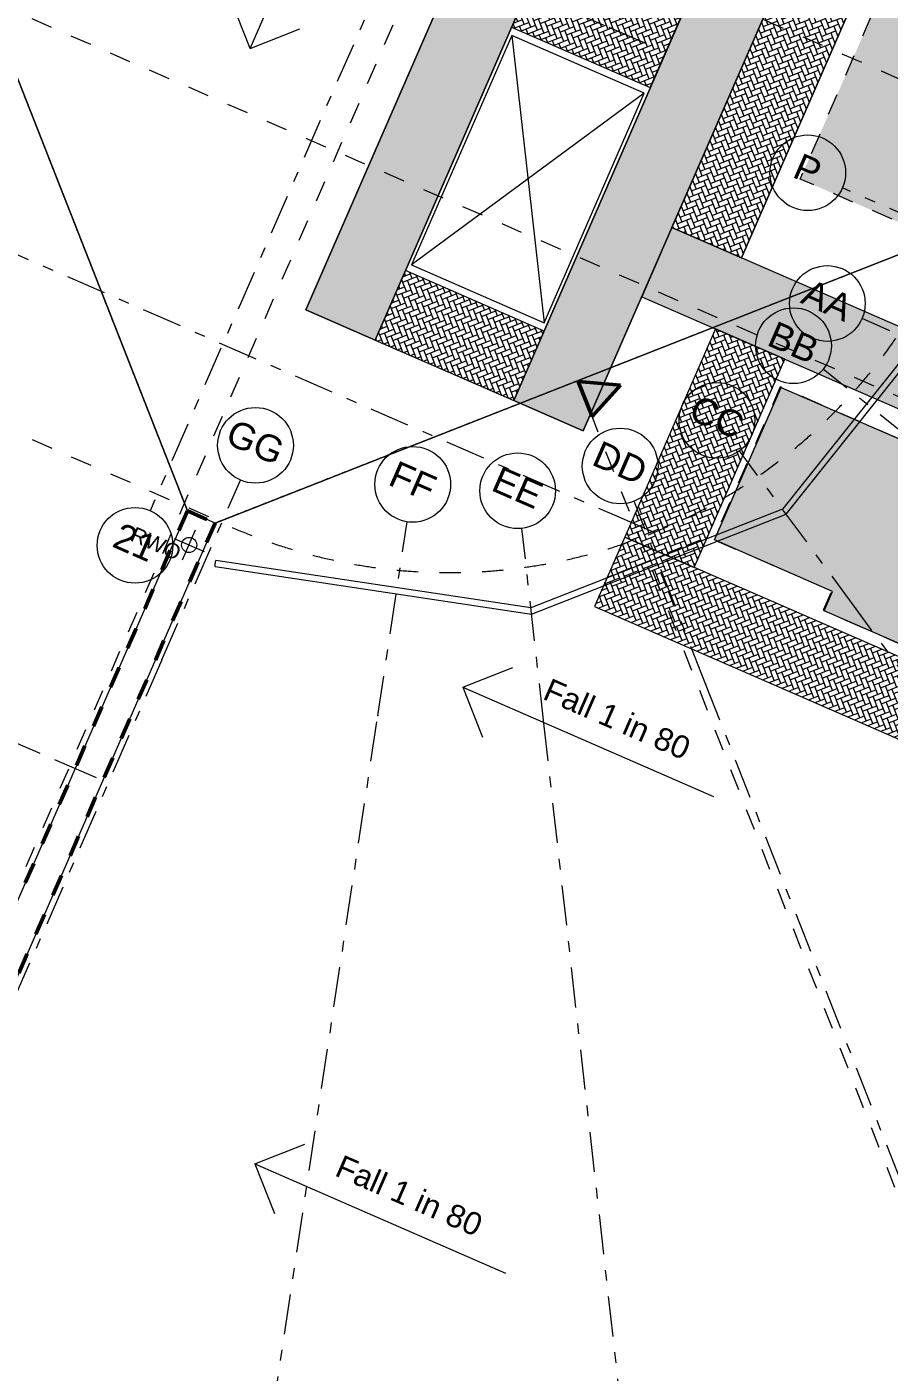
# Model space of a CAD drawing. Header units: millimetres. Extents: x -50172 to 162135, y -142603 to 4572.
# Drawn here: x -32362 to -20971, y -61521 to -43744 of the extents above; entities that cross this region are included whole.
import ezdxf
from ezdxf.enums import TextEntityAlignment as Align

# ---------------------------------------------------------------- set-up
doc = ezdxf.new("R2010")
doc.units = ezdxf.units.MM
doc.header["$MEASUREMENT"] = 0
for name, pattern in [('Dashed', [564.444447, 282.222223, -282.222223]), ('Dot & Dashed', [670.277762, 352.777767, -176.388884, 0, -141.111112]), ('Double Dashed', [1093.611073, 529.166651, -211.666656, 141.111112, -211.666656]), ('Hidden Line', [55, 45, -10])]:
    doc.linetypes.add(name, pattern=pattern)
for name, color, linetype in [('A-20-M_Floor_Slab', 7, 'Continuous'), ('A-20-M_Roof', 7, 'Continuous'), ('A-20-M_Roof_Accessory', 7, 'Continuous'), ('A-25-M_Curtain_Wall', 7, 'Continuous'), ('A-25-M_Wall_Ext', 7, 'Continuous'), ('A-25-M_Wall_Int', 7, 'Continuous'), ('A-95-MC_Marker_Section_P2.Marker', 7, 'Continuous'), ('New_A-15-MG_Structural_Grid_Phase_2', 7, 'Continuous'), ('New_A-20-M_Roof_Accessory', 7, 'Continuous'), ('New_A-95-P_Drawing', 7, 'Continuous')]:
    doc.layers.add(name, color=color, linetype=linetype)
for name, color, linetype, lineweight, true_color in [('A-20-M_Floor_Slab_Pen_No__107', 7, 'Continuous', 15, 0xa6a6a6), ('A-20-M_Roof_Accessory_Pen_No__81', 7, 'Continuous', 20, 0x6a6a6a), ('A-25-M_Curtain_Wall_Pen_No__69', 7, 'Continuous', 20, 0x606060), ('A-25-M_Wall_Ext_Pen_No__107', 7, 'Continuous', 15, 0xa6a6a6), ('A-95-MC_Marker_Section_P2.Marker_Pen_No__25', 7, 'Continuous', 50, 0x2a2a2a), ('New_A-15-MG_Structural_Grid_Phase_2_Pen_No__222', 7, 'Continuous', 13, 0x65af33), ('New_A-20-M_Roof_Accessory_Pen_No__61', 7, 'Continuous', 20, 0x6a6a6a), ('New_A-20-M_Roof_Accessory_Pen_No__81', 7, 'Continuous', 20, 0x6a6a6a), ('New_A-95-P_Drawing_Pen_No__82', 7, 'Continuous', 20, 0xaaaaaa)]:
    doc.layers.add(name, color=color, linetype=linetype, lineweight=lineweight, true_color=true_color)
for name, color, linetype, lineweight in [('A-20-M_Floor_Slab_Pen_No__195', 7, 'Continuous', 35), ('A-20-M_Floor_Slab_Pen_No__4', 7, 'Continuous', 20), ('A-20-M_Roof_Accessory_Pen_No__1', 7, 'Continuous', 13), ('A-20-M_Roof_Accessory_Pen_No__150', 7, 'Continuous', 0), ('A-20-M_Roof_Accessory_Pen_No__156', 5, 'Continuous', 50), ('A-20-M_Roof_Accessory_Pen_No__89', 8, 'Continuous', 20), ('A-20-M_Roof_Pen_No__93', 8, 'Continuous', 13), ('A-25-M_Curtain_Wall_Pen_No__90', 8, 'Continuous', 20), ('A-25-M_Wall_Ext_Pen_No__1', 7, 'Continuous', 13), ('A-25-M_Wall_Int_Pen_No__87', 8, 'Continuous', 20), ('A-95-MC_Marker_Section_P2.Marker_Pen_No__1', 7, 'Continuous', 13), ('New_A-20-M_Roof_Accessory_Pen_No__1', 7, 'Continuous', 13), ('New_A-20-M_Roof_Accessory_Pen_No__156', 5, 'Continuous', 50), ('New_A-95-P_Drawing_Pen_No__1', 7, 'Continuous', 13), ('New_A-95-P_Drawing_Pen_No__89', 8, 'Continuous', 20), ('New_A-95-P_Text_1_50_GA_Pen_No__1', 7, 'Continuous', 13)]:
    doc.layers.add(name, color=color, linetype=linetype, lineweight=lineweight)
doc.styles.add('GENERATED_STYLE_4', font='')
doc.styles.get('GENERATED_STYLE_4').set_extended_font_data('Swis721 BT')
pattern_1 = [(60, (0, 0), (-43.30127, 25), []), (120, (0, 0), (43.30127, 25), [])]

# ---------------------------------------------------------------- blocks, each defined once
blk = doc.blocks.new('Slab_8_1', base_point=(-27279, -46890))
at = {"layer": 'A-20-M_Roof_Accessory_Pen_No__89', "linetype": 'Continuous', "flags": 128}
blk.add_lwpolyline([(-27279, -46890), (-25530, -47653), (-24208, -44620), (-25957, -43858)], close=True, dxfattribs=at)
blk = doc.blocks.new('Wall_204_1', base_point=(-38295, -69817))
at = {"layer": 'A-25-M_Wall_Ext_Pen_No__107', "linetype": 'Continuous', "lineweight": 0, "true_color": 0x535353}
for points in [[(-38161, -69524, 0.417286), (-921, -54883), (-923, -54882, -0.417285), (-38160, -69522)], [(-38224, -69662, 0.417299), (-781, -54943), (-783, -54942, -0.417299), (-38223, -69660)]]:
    blk.add_hatch(color=251, dxfattribs=at).paths.add_polyline_path(points)
at = {"layer": 'A-25-M_Wall_Ext_Pen_No__107', "linetype": 'Continuous'}
h = blk.add_hatch(dxfattribs=at)
h.set_pattern_fill('Plaster_0001', color=256, style=0, pattern_type=2)
h.set_pattern_definition([(201.458, (0, 0), (-63.3617, 161.19955), [0, -100]), (201.458, (-14.85, -98.89), (-63.3617, 161.19955), [0, -100])])
h.paths.add_polyline_path([(-38160, -69522, 0.417285), (-923, -54882), (-937, -54876, -0.417284), (-38154, -69508)])
blk.add_hatch(color=256, dxfattribs=at).paths.add_polyline_path([(-38295, -69817, 0.417314), (-625, -55010), (-650, -55000, -0.417312), (-38283, -69792)])
h = blk.add_hatch(dxfattribs=at)
h.set_pattern_fill('Batt_Insulation_0001', color=256, style=0, pattern_type=2)
h.set_pattern_definition(pattern_1)
h.paths.add_polyline_path([(-38283, -69792, 0.417312), (-650, -55000), (-673, -54990, -0.41731), (-38273, -69770)])
h = blk.add_hatch(dxfattribs=at)
h.set_pattern_fill('Batt_Insulation_0001', color=256, style=0, pattern_type=2)
h.set_pattern_definition(pattern_1)
h.paths.add_polyline_path([(-38273, -69770, 0.41731), (-673, -54990), (-765, -54950, -0.417301), (-38232, -69679)])
h = blk.add_hatch(dxfattribs=at)
h.set_pattern_fill('Plywood_0001', color=256, style=0, pattern_type=2)
h.set_pattern_definition([(0, (0, 0), (0, 200), [])])
h.paths.add_polyline_path([(-38232, -69679, 0.417301), (-765, -54950), (-781, -54943, -0.417299), (-38224, -69662)])
at = {"layer": 'A-25-M_Wall_Ext_Pen_No__1', "linetype": 'Continuous'}
for radius, start, end in [(28148, 246.1625, 336.7628), (28146, 246.1625, 336.7628), (28131, 246.1629, 336.7629), (28470, 246.1551, 336.7609), (28443, 246.1557, 336.7611), (28418, 246.1562, 336.7612), (28318, 246.1585, 336.7618), (28300, 246.159, 336.7619), (28298, 246.159, 336.7619)]:
    blk.add_arc((-26785, -43777), radius, start, end, dxfattribs=at)
blk = doc.blocks.new('Wall_229_1', base_point=(-29877, -50874))
at = {"layer": 'A-25-M_Wall_Int_Pen_No__87', "linetype": 'Continuous', "flags": 128}
for points in [[(-29873, -50843), (-29866, -50795)], [(-29866, -50795), (-29865, -50794)], [(-25704, -51421), (-29865, -50794)], [(-29877, -50874), (-29875, -50859)], [(-29877, -50874), (-25694, -51503)], [(-29875, -50859), (-29873, -50844)], [(-29873, -50844), (-29873, -50843)]]:
    blk.add_lwpolyline(points, dxfattribs=at)
blk = doc.blocks.new('Wall_230_1', base_point=(-25694, -51503))
at = {"layer": 'A-25-M_Wall_Int_Pen_No__87', "linetype": 'Continuous', "flags": 128}
for points in [[(-22380, -50116), (-25704, -51421)], [(-25694, -51503), (-22331, -50183)]]:
    blk.add_lwpolyline(points, dxfattribs=at)
blk = doc.blocks.new('Wall_231_1', base_point=(-22331, -50183))
at = {"layer": 'A-25-M_Wall_Int_Pen_No__87', "linetype": 'Continuous', "flags": 128}
for points in [[(-19754, -46825), (-22380, -50116)], [(-22331, -50183), (-19691, -46875)], [(-19753, -46825), (-19754, -46825)], [(-19715, -46855), (-19753, -46825)], [(-19715, -46856), (-19715, -46855)], [(-19703, -46865), (-19715, -46856)], [(-19691, -46875), (-19703, -46865)]]:
    blk.add_lwpolyline(points, dxfattribs=at)
blk = doc.blocks.new('Wall_236_1', base_point=(-30501, -71268))
at = {"layer": 'A-20-M_Floor_Slab_Pen_No__107', "linetype": 'Continuous'}
h = blk.add_hatch(dxfattribs=at)
h.set_pattern_fill('Batt_Insulation_0001', color=256, style=0, pattern_type=2)
h.set_pattern_definition(pattern_1)
h.paths.add_polyline_path([(-1293, -54721, -0.336913), (-30502, -71270), (-30515, -71368, 0.336913), (-1203, -54760)])
at = {"layer": 'A-20-M_Floor_Slab_Pen_No__195', "linetype": 'Hidden Line'}
for radius in [27739, 27737]:
    blk.add_arc((-26784, -43782), radius, 262.2968, 336.7743, dxfattribs=at)
at = {"layer": 'A-20-M_Floor_Slab_Pen_No__4', "linetype": 'Continuous'}
blk.add_arc((-26784, -43782), 27837, 262.2968, 336.7743, dxfattribs=at)
blk = doc.blocks.new('Morph_1_1')
at = {"layer": 'A-20-M_Roof_Pen_No__93', "linetype": 'Continuous', "flags": 128}
for points in [[(-30242, -50141), (-38471, -69014)], [(-37898, -68700), (-29875, -50301)], [(-29875, -50301), (-30242, -50141)]]:
    blk.add_lwpolyline(points, dxfattribs=at)
blk = doc.blocks.new('Morph_2_1')
at = {"layer": 'A-20-M_Roof_Pen_No__93', "linetype": 'Continuous', "flags": 128}
for points in [[(-29875, -50301), (-20134, -46476)], [(-37898, -68700), (-29875, -50301)]]:
    blk.add_lwpolyline(points, dxfattribs=at)
blk = doc.blocks.new('Morph_5_1')
at = {"layer": 'A-20-M_Roof_Pen_No__93', "linetype": 'Continuous', "flags": 128}
for points in [[(-30242, -50141), (-36281, -34763)], [(-20134, -46476), (-29875, -50301)], [(-29875, -50301), (-30242, -50141)]]:
    blk.add_lwpolyline(points, dxfattribs=at)
blk = doc.blocks.new('Morph_6_1')
at = {"layer": 'A-20-M_Roof_Pen_No__93', "linetype": 'Continuous', "flags": 128}
for points in [[(-36281, -34762), (-30242, -50141)], [(-30242, -50141), (-38471, -69014)]]:
    blk.add_lwpolyline(points, dxfattribs=at)
blk = doc.blocks.new('Standard grid marker_3')
at = {"layer": 'New_A-15-MG_Structural_Grid_Phase_2_Pen_No__222', "linetype": 'Double Dashed'}
for p, q in [((705, 0), (14640, 0)), ((14640, 0), (15346, 0))]:
    blk.add_line(p, q, dxfattribs=at)
at = {"layer": 'New_A-15-MG_Structural_Grid_Phase_2_Pen_No__222', "style": 'GENERATED_STYLE_4'}
blk.add_attdef('AC_MarkerText_1', text='', height=350, rotation=360, dxfattribs=at).set_placement((-500, 43), align=Align.MIDDLE_CENTER)
blk = doc.blocks.new('Standard grid marker_4')
at = {"layer": 'New_A-15-MG_Structural_Grid_Phase_2_Pen_No__222', "linetype": 'Double Dashed'}
for p, q in [((705, 0), (20649, 0)), ((20649, 0), (21354, 0))]:
    blk.add_line(p, q, dxfattribs=at)
at = {"layer": 'New_A-15-MG_Structural_Grid_Phase_2_Pen_No__222', "style": 'GENERATED_STYLE_4'}
blk.add_attdef('AC_MarkerText_1', text='', height=350, rotation=360, dxfattribs=at).set_placement((-500, 34), align=Align.MIDDLE_CENTER)
blk = doc.blocks.new('Standard grid marker_5')
at = {"layer": 'New_A-15-MG_Structural_Grid_Phase_2_Pen_No__222', "linetype": 'Double Dashed'}
for p, q in [((705, 0), (17720, 0)), ((17720, 0), (18425, 0))]:
    blk.add_line(p, q, dxfattribs=at)
at = {"layer": 'New_A-15-MG_Structural_Grid_Phase_2_Pen_No__222', "style": 'GENERATED_STYLE_4'}
blk.add_attdef('AC_MarkerText_1', text='', height=350, rotation=360, dxfattribs=at).set_placement((-500, 43), align=Align.MIDDLE_CENTER)
blk = doc.blocks.new('Standard grid marker_7')
at = {"layer": 'New_A-15-MG_Structural_Grid_Phase_2_Pen_No__222', "linetype": 'Double Dashed'}
for q in [(19508, 0), (0, 0)]:
    blk.add_line((2591, 0), q, dxfattribs=at)
at = {"layer": 'New_A-15-MG_Structural_Grid_Phase_2_Pen_No__222', "linetype": 'Continuous'}
blk.add_circle((-500, 0), 500, dxfattribs=at)
at = {"layer": 'New_A-15-MG_Structural_Grid_Phase_2_Pen_No__222', "linetype": 'Double Dashed'}
blk.add_point((2591, 0), dxfattribs=at)
blk.add_point((2591, 0), dxfattribs=at)
at = {"layer": 'New_A-15-MG_Structural_Grid_Phase_2_Pen_No__222', "style": 'GENERATED_STYLE_4'}
for tag, p in [('AC_MarkerText_1_0', (-500, 43)), ('AC_MarkerText_1_1', (22599, 43))]:
    blk.add_attdef(tag, text='', height=350, rotation=90, dxfattribs=at).set_placement(p, align=Align.MIDDLE_CENTER)
blk = doc.blocks.new('Standard grid marker_8')
at = {"layer": 'New_A-15-MG_Structural_Grid_Phase_2_Pen_No__222', "linetype": 'Double Dashed'}
for p, q in [((2591, 0), (19605, 0)), ((19605, 0), (22196, 0))]:
    blk.add_line(p, q, dxfattribs=at)
at = {"layer": 'New_A-15-MG_Structural_Grid_Phase_2_Pen_No__222', "linetype": 'Continuous'}
blk.add_circle((22696, 0), 500, dxfattribs=at)
at = {"layer": 'New_A-15-MG_Structural_Grid_Phase_2_Pen_No__222', "linetype": 'Double Dashed'}
blk.add_point((19605, 0), dxfattribs=at)
blk.add_point((19605, 0), dxfattribs=at)
at = {"layer": 'New_A-15-MG_Structural_Grid_Phase_2_Pen_No__222', "style": 'GENERATED_STYLE_4'}
for tag, p in [('AC_MarkerText_1_0', (-500, 43)), ('AC_MarkerText_1_1', (22696, 43))]:
    blk.add_attdef(tag, text='', height=350, rotation=255.0108, dxfattribs=at).set_placement(p, align=Align.MIDDLE_CENTER)
blk = doc.blocks.new('Standard grid marker_9')
at = {"layer": 'New_A-15-MG_Structural_Grid_Phase_2_Pen_No__222', "linetype": 'Double Dashed'}
for p, q in [((2591, 0), (19495, 0)), ((19495, 0), (22085, 0))]:
    blk.add_line(p, q, dxfattribs=at)
at = {"layer": 'New_A-15-MG_Structural_Grid_Phase_2_Pen_No__222', "linetype": 'Continuous'}
blk.add_circle((22585, 0), 500, dxfattribs=at)
at = {"layer": 'New_A-15-MG_Structural_Grid_Phase_2_Pen_No__222', "linetype": 'Double Dashed'}
blk.add_point((19495, 0), dxfattribs=at)
blk.add_point((19495, 0), dxfattribs=at)
at = {"layer": 'New_A-15-MG_Structural_Grid_Phase_2_Pen_No__222', "style": 'GENERATED_STYLE_4'}
for tag, p in [('AC_MarkerText_1_0', (-500, 43)), ('AC_MarkerText_1_1', (22585, 43))]:
    blk.add_attdef(tag, text='', height=350, rotation=240.0028, dxfattribs=at).set_placement(p, align=Align.MIDDLE_CENTER)
blk = doc.blocks.new('Standard grid marker_10')
at = {"layer": 'New_A-15-MG_Structural_Grid_Phase_2_Pen_No__222', "linetype": 'Double Dashed'}
for p, q in [((2591, 0), (19515, 0)), ((19515, 0), (19515, 0)), ((19515, 0), (22105, 0))]:
    blk.add_line(p, q, dxfattribs=at)
at = {"layer": 'New_A-15-MG_Structural_Grid_Phase_2_Pen_No__222', "linetype": 'Continuous'}
blk.add_circle((22605, 0), 500, dxfattribs=at)
at = {"layer": 'New_A-15-MG_Structural_Grid_Phase_2_Pen_No__222', "linetype": 'Double Dashed'}
blk.add_point((19515, 0), dxfattribs=at)
at = {"layer": 'New_A-15-MG_Structural_Grid_Phase_2_Pen_No__222', "style": 'GENERATED_STYLE_4'}
for tag, p in [('AC_MarkerText_1_0', (-500, 43)), ('AC_MarkerText_1_1', (22605, 43))]:
    blk.add_attdef(tag, text='', height=350, rotation=225.0159, dxfattribs=at).set_placement(p, align=Align.MIDDLE_CENTER)
blk = doc.blocks.new('Standard grid marker_11')
at = {"layer": 'New_A-15-MG_Structural_Grid_Phase_2_Pen_No__222', "linetype": 'Double Dashed'}
for p, q in [((2591, 0), (19354, 0)), ((19354, 0), (21945, 0))]:
    blk.add_line(p, q, dxfattribs=at)
at = {"layer": 'New_A-15-MG_Structural_Grid_Phase_2_Pen_No__222', "linetype": 'Continuous'}
blk.add_circle((22445, 0), 500, dxfattribs=at)
at = {"layer": 'New_A-15-MG_Structural_Grid_Phase_2_Pen_No__222', "linetype": 'Double Dashed'}
blk.add_point((19354, 0), dxfattribs=at)
blk.add_point((19354, 0), dxfattribs=at)
at = {"layer": 'New_A-15-MG_Structural_Grid_Phase_2_Pen_No__222', "style": 'GENERATED_STYLE_4'}
for tag, p in [('AC_MarkerText_1_0', (-500, 44)), ('AC_MarkerText_1_1', (22445, 44))]:
    blk.add_attdef(tag, text='', height=350, rotation=210.0234, dxfattribs=at).set_placement(p, align=Align.MIDDLE_CENTER)
blk = doc.blocks.new('Standard grid marker_12')
at = {"layer": 'New_A-15-MG_Structural_Grid_Phase_2_Pen_No__222', "linetype": 'Double Dashed'}
blk.add_line((19468, 1), (22058, 1), dxfattribs=at)
at = {"layer": 'New_A-15-MG_Structural_Grid_Phase_2_Pen_No__222', "linetype": 'Continuous'}
blk.add_circle((22558, 1), 500, dxfattribs=at)
at = {"layer": 'New_A-15-MG_Structural_Grid_Phase_2_Pen_No__222', "style": 'GENERATED_STYLE_4'}
for tag, p in [('AC_MarkerText_1_0', (-500, 44)), ('AC_MarkerText_1_1', (22558, 44))]:
    blk.add_attdef(tag, text='', height=350, rotation=195.0277, dxfattribs=at).set_placement(p, align=Align.MIDDLE_CENTER)
blk = doc.blocks.new('Standard grid marker_13')
at = {"layer": 'New_A-15-MG_Structural_Grid_Phase_2_Pen_No__222', "linetype": 'Double Dashed'}
blk.add_line((20064, 0), (22654, 0), dxfattribs=at)
at = {"layer": 'New_A-15-MG_Structural_Grid_Phase_2_Pen_No__222', "linetype": 'Continuous'}
blk.add_circle((23154, 0), 500, dxfattribs=at)
at = {"layer": 'New_A-15-MG_Structural_Grid_Phase_2_Pen_No__222', "style": 'GENERATED_STYLE_4'}
for tag, p in [('AC_MarkerText_1_0', (-500, 43)), ('AC_MarkerText_1_1', (23154, 43))]:
    blk.add_attdef(tag, text='', height=350, rotation=180, dxfattribs=at).set_placement(p, align=Align.MIDDLE_CENTER)
blk = doc.blocks.new('Standard grid marker_17')
at = {"layer": 'New_A-15-MG_Structural_Grid_Phase_2_Pen_No__222', "linetype": 'Double Dashed'}
for p, q in [((1813, 0), (0, 0)), ((1813, 0), (6970, 0)), ((6970, 0), (8784, 0))]:
    blk.add_line(p, q, dxfattribs=at)
blk = doc.blocks.new('Standard grid marker_24')
at = {"layer": 'New_A-15-MG_Structural_Grid_Phase_2_Pen_No__222', "linetype": 'Double Dashed'}
blk.add_arc((0, 0), 27978, 0, 90.636, dxfattribs=at)
at = {"layer": 'New_A-15-MG_Structural_Grid_Phase_2_Pen_No__222', "style": 'GENERATED_STYLE_4'}
blk.add_attdef('AC_MarkerText_1', text='', height=350, rotation=90.3066, dxfattribs=at).set_placement((-1326, 28008), align=Align.MIDDLE_CENTER)
blk = doc.blocks.new('Beam_9_1', base_point=(-37983, -69091))
at = {"layer": 'A-25-M_Curtain_Wall_Pen_No__69', "linetype": 'Dot & Dashed'}
blk.add_arc((-26783, -43782), 27676, 246.129, 336.4401, dxfattribs=at)
at = {"layer": 'A-25-M_Curtain_Wall_Pen_No__90', "linetype": 'Hidden Line'}
for radius, start in [(27676, 246.129), (28489, 246.1079)]:
    blk.add_arc((-26783, -43782), radius, start, 336.4401, dxfattribs=at)
blk = doc.blocks.new('Polyline_2_1', base_point=(-29349, -58768))
at = {"layer": 'New_A-20-M_Roof_Accessory_Pen_No__1', "linetype": 'Continuous'}
for q in [(-28691, -58510), (-29090, -59426)]:
    blk.add_line((-29349, -58768), q, dxfattribs=at)
at = {"layer": 'New_A-20-M_Roof_Accessory_Pen_No__81', "linetype": 'Continuous', "flags": 128}
blk.add_lwpolyline([(-29349, -58768), (-26038, -60212)], dxfattribs=at)
blk = doc.blocks.new('Polyline_5_1', base_point=(-29414, -44028))
at = {"layer": 'New_A-20-M_Roof_Accessory_Pen_No__1', "linetype": 'Continuous'}
for q in [(-29672, -43369), (-28755, -43769)]:
    blk.add_line((-29414, -44028), q, dxfattribs=at)
at = {"layer": 'New_A-20-M_Roof_Accessory_Pen_No__81', "linetype": 'Continuous', "flags": 128}
blk.add_lwpolyline([(-29414, -44028), (-27970, -40716)], dxfattribs=at)
blk = doc.blocks.new('Polyline_7_1', base_point=(-26602, -52469))
at = {"layer": 'New_A-20-M_Roof_Accessory_Pen_No__1', "linetype": 'Continuous'}
for q in [(-25944, -52211), (-26344, -53128)]:
    blk.add_line((-26602, -52469), q, dxfattribs=at)
at = {"layer": 'New_A-20-M_Roof_Accessory_Pen_No__81', "linetype": 'Continuous', "flags": 128}
blk.add_lwpolyline([(-26602, -52469), (-23291, -53913)], dxfattribs=at)
blk = doc.blocks.new('Slab_12_1', base_point=(-20726, -48930))
at = {"layer": 'New_A-95-P_Drawing_Pen_No__89', "linetype": 'Continuous', "flags": 128}
blk.add_lwpolyline([(-20726, -48930), (-15914, -51029), (-17017, -53559), (-18759, -52799), (-18887, -53092), (-20308, -52473), (-20180, -52180), (-21830, -51460), (-21718, -51203), (-23276, -50523), (-22397, -48508), (-20839, -49187)], close=True, dxfattribs=at)
blk = doc.blocks.new('Standard grid marker_36')
at = {"layer": 'New_A-15-MG_Structural_Grid_Phase_2_Pen_No__222', "linetype": 'Double Dashed'}
blk.add_line((18746, 0), (0, 0), dxfattribs=at)
at = {"layer": 'New_A-15-MG_Structural_Grid_Phase_2_Pen_No__222', "linetype": 'Continuous'}
blk.add_circle((-500, 0), 500, dxfattribs=at)
at = {"layer": 'New_A-15-MG_Structural_Grid_Phase_2_Pen_No__222', "style": 'GENERATED_STYLE_4'}
for tag, p in [('AC_MarkerText_1_0', (-500, 41)), ('AC_MarkerText_1_1', (58742, 41))]:
    blk.add_attdef(tag, text='', height=350, rotation=270, dxfattribs=at).set_placement(p, align=Align.MIDDLE_CENTER)
blk = doc.blocks.new('Standard grid marker_38')
at = {"layer": 'New_A-15-MG_Structural_Grid_Phase_2_Pen_No__222', "linetype": 'Double Dashed'}
blk.add_line((16869, 0), (23548, 0), dxfattribs=at)
at = {"layer": 'New_A-15-MG_Structural_Grid_Phase_2_Pen_No__222', "linetype": 'Continuous'}
blk.add_circle((24048, 0), 500, dxfattribs=at)
at = {"layer": 'New_A-15-MG_Structural_Grid_Phase_2_Pen_No__222', "style": 'GENERATED_STYLE_4'}
for tag, p in [('AC_MarkerText_1_0', (-500, 43)), ('AC_MarkerText_1_1', (24048, 43))]:
    blk.add_attdef(tag, text='', height=350, rotation=180, dxfattribs=at).set_placement(p, align=Align.MIDDLE_CENTER)
blk = doc.blocks.new('Cutting Plane_1_1', base_point=(-16058, -71396))
at = {"layer": 'A-95-MC_Marker_Section_P2.Marker_Pen_No__25', "linetype": 'Continuous'}
blk.add_hatch(color=256, dxfattribs=at).paths.add_polyline_path([(-25077, -48428), (-24895, -48894), (-24521, -48478)])
at = {"layer": 'A-95-MC_Marker_Section_P2.Marker_Pen_No__1', "linetype": 'Dashed'}
blk.add_line((-16149, -71164), (-24895, -48894), dxfattribs=at)
at = {"layer": 'A-95-MC_Marker_Section_P2.Marker_Pen_No__25', "linetype": 'Continuous'}
for p, q in [((-25077, -48428), (-24895, -48894)), ((-24521, -48478), (-25077, -48428)), ((-24895, -48894), (-24521, -48478))]:
    blk.add_line(p, q, dxfattribs=at)
blk = doc.blocks.new('Cutting Plane_5_1', base_point=(10470, -62287))
at = {"layer": 'A-95-MC_Marker_Section_P2.Marker_Pen_No__1', "linetype": 'Dashed'}
blk.add_line((3665, -59319), (-44301, -38404), dxfattribs=at)
blk = doc.blocks.new('Cutting Plane_6_1', base_point=(-15692, -10946))
at = {"layer": 'A-95-MC_Marker_Section_P2.Marker_Pen_No__1', "linetype": 'Dashed'}
blk.add_line((-20308, -27164), (-38549, -68998), dxfattribs=at)
blk = doc.blocks.new('Cutting Plane_7_1', base_point=(12010, -58755))
at = {"layer": 'A-95-MC_Marker_Section_P2.Marker_Pen_No__1', "linetype": 'Dashed'}
blk.add_line((11781, -58655), (-40955, -35660), dxfattribs=at)

msp = doc.modelspace()

# ---------------------------------------------------------------- hatches: boundary and pattern name
at = {"layer": 'A-20-M_Roof_Accessory_Pen_No__150', "linetype": 'Continuous'}
h = msp.add_hatch(dxfattribs=at)
h.set_pattern_fill('Brick_Floor___Laid_Flat__BB', color=256, style=0, pattern_type=2)
h.set_pattern_definition([(291.4404, (-27477.45, -45872.46), (249.454, 97.963), [201, -67]), (291.4404, (-27341.6, -46035.06), (249.454, 97.963), [201, -67]), (291.4404, (-27303.74, -45948.2), (249.454, 97.963), [201, -67]), (291.4404, (-27265.87, -45861.35), (249.454, 97.963), [201, -67]), (21.4404, (-27428.47, -45997.18), (-97.963, 249.454), [201, -67]), (21.4404, (-27390.6, -45910.33), (-97.963, 249.454), [201, -67]), (21.4404, (-27352.72, -45823.48), (-97.963, 249.454), [201, -67]), (21.4404, (-27216.88, -45986.07), (-97.963, 249.454), [201, -67])])
h.paths.add_polyline_path([(-24681, -38316), (-28678, -47482), (-27762, -47882), (-23765, -38715)])
h = msp.add_hatch(dxfattribs=at)
h.set_pattern_fill('Brick_Floor___Laid_Flat__BB', color=256, style=0, pattern_type=2)
h.set_pattern_definition([(291.4404, (-24556.56, -46621.27), (249.454, 97.963), [201, -67]), (291.4404, (-24420.73, -46783.87), (249.454, 97.963), [201, -67]), (291.4404, (-24382.85, -46697.02), (249.454, 97.963), [201, -67]), (291.4404, (-24344.98, -46610.17), (249.454, 97.963), [201, -67]), (21.4404, (-24507.58, -46746), (-97.963, 249.454), [201, -67]), (21.4404, (-24469.7, -46659.15), (-97.963, 249.454), [201, -67]), (21.4404, (-24431.84, -46572.3), (-97.963, 249.454), [201, -67]), (21.4404, (-24296, -46734.9), (-97.963, 249.454), [201, -67])])
h.paths.add_polyline_path([(-21931, -39515), (-25928, -48681), (-25012, -49081), (-21015, -39915)])
h = msp.add_hatch(dxfattribs=at)
h.set_pattern_fill('Brick_Floor___Laid_Flat__BB', color=256, style=0, pattern_type=2)
h.set_pattern_definition([(291.4404, (-21860.35, -43148.4), (249.454, 97.963), [201, -67]), (291.4404, (-21724.52, -43311), (249.454, 97.963), [201, -67]), (291.4404, (-21686.65, -43224.14), (249.454, 97.963), [201, -67]), (291.4404, (-21648.77, -43137.3), (249.454, 97.963), [201, -67]), (21.4404, (-21811.37, -43273.12), (-97.963, 249.454), [201, -67]), (21.4404, (-21773.5, -43186.27), (-97.963, 249.454), [201, -67]), (21.4404, (-21735.63, -43099.42), (-97.963, 249.454), [201, -67]), (21.4404, (-21599.8, -43262.02), (-97.963, 249.454), [201, -67])])
h.paths.add_polyline_path([(-21015, -39915), (-23840, -46394), (-22923, -46794), (-20098, -40314)])
h = msp.add_hatch(dxfattribs=at)
h.set_pattern_fill('Brick_Floor___Laid_Flat__BB', color=256, style=0, pattern_type=2)
h.set_pattern_definition([(21.44, (-24972.14, -43963.5), (-97.963, 249.454), [201, -67]), (21.44, (-24809.54, -43827.67), (-97.963, 249.454), [201, -67]), (21.44, (-24896.4, -43789.8), (-97.963, 249.454), [201, -67]), (21.44, (-24983.25, -43751.92), (-97.963, 249.454), [201, -67]), (111.44, (-24847.42, -43914.52), (249.454, 97.963), [201, -67]), (111.44, (-24934.27, -43876.65), (249.454, 97.963), [201, -67]), (111.44, (-25021.12, -43838.78), (249.454, 97.963), [201, -67]), (111.44, (-24858.52, -43702.94), (249.454, 97.963), [201, -67])])
h.paths.add_polyline_path([(-25959, -43748), (-24126, -44547), (-23726, -43630), (-25559, -42831)])
h = msp.add_hatch(dxfattribs=at)
h.set_pattern_fill('Brick_Floor___Laid_Flat__BB', color=256, style=0, pattern_type=2)
h.set_pattern_definition([(21.4404, (-23525.87, -47263.58), (-97.963, 249.454), [201, -67]), (21.4404, (-23363.27, -47127.75), (-97.963, 249.454), [201, -67]), (21.4404, (-23450.12, -47089.87), (-97.963, 249.454), [201, -67]), (21.4404, (-23536.98, -47052), (-97.963, 249.454), [201, -67]), (111.4404, (-23401.14, -47214.6), (249.454, 97.963), [201, -67]), (111.4404, (-23488, -47176.73), (249.454, 97.963), [201, -67]), (111.4404, (-23574.85, -47138.86), (249.454, 97.963), [201, -67]), (111.4404, (-23412.25, -47003.02), (249.454, 97.963), [201, -67])])
h.paths.add_polyline_path([(-24240, -47311), (-8411, -54213), (-7612, -52380), (-9446, -51580), (-9845, -52497), (-23840, -46394)])
h = msp.add_hatch(dxfattribs=at)
h.set_pattern_fill('Brick_Floor___Laid_Flat__BB', color=256, style=0, pattern_type=2)
h.set_pattern_definition([(21.44, (-26680.5, -47843.67), (-97.963, 249.454), [201, -67]), (21.44, (-26517.9, -47707.84), (-97.963, 249.454), [201, -67]), (21.44, (-26604.74, -47669.96), (-97.963, 249.454), [201, -67]), (21.44, (-26691.6, -47632.1), (-97.963, 249.454), [201, -67]), (111.44, (-26555.76, -47794.7), (249.454, 97.963), [201, -67]), (111.44, (-26642.62, -47756.82), (249.454, 97.963), [201, -67]), (111.44, (-26729.47, -47718.95), (249.454, 97.963), [201, -67]), (111.44, (-26566.87, -47583.1), (249.454, 97.963), [201, -67])])
h.paths.add_polyline_path([(-27762, -47882), (-25928, -48681), (-25529, -47765), (-27362, -46965)])
h = msp.add_hatch(dxfattribs=at)
h.set_pattern_fill('Brick_Floor___Laid_Flat__BB', color=256, style=0, pattern_type=2)
h.set_pattern_definition([(291.44, (-23098.06, -48149.12), (249.454, 97.963), [201, -67]), (291.44, (-22962.22, -48311.72), (249.454, 97.963), [201, -67]), (291.44, (-22924.35, -48224.87), (249.454, 97.963), [201, -67]), (291.44, (-22886.48, -48138), (249.454, 97.963), [201, -67]), (21.44, (-23049.08, -48273.85), (-97.963, 249.454), [201, -67]), (21.44, (-23011.2, -48187), (-97.963, 249.454), [201, -67]), (21.44, (-22973.33, -48100.14), (-97.963, 249.454), [201, -67]), (21.44, (-22837.5, -48262.74), (-97.963, 249.454), [201, -67])])
h.paths.add_polyline_path([(-23264, -47736), (-24463, -50486), (-23546, -50886), (-22347, -48136)])
h = msp.add_hatch(dxfattribs=at)
h.set_pattern_fill('Brick_Floor___Laid_Flat__BB', color=256, style=0, pattern_type=2)
h.set_pattern_definition([(21.4404, (-22288.29, -52159.65), (-97.963, 249.454), [201, -67]), (21.4404, (-22125.69, -52023.82), (-97.963, 249.454), [201, -67]), (21.4404, (-22212.54, -51985.95), (-97.963, 249.454), [201, -67]), (21.4404, (-22299.4, -51948.07), (-97.963, 249.454), [201, -67]), (111.4404, (-22163.56, -52110.67), (249.454, 97.963), [201, -67]), (111.4404, (-22250.4, -52072.8), (249.454, 97.963), [201, -67]), (111.4404, (-22337.27, -52034.93), (249.454, 97.963), [201, -67]), (111.4404, (-22174.67, -51899.1), (249.454, 97.963), [201, -67])])
h.paths.add_polyline_path([(-24863, -51403), (-17530, -54601), (-17130, -53684), (-24463, -50486)])
at = {"layer": 'New_A-95-P_Drawing_Pen_No__82', "linetype": 'Continuous', "lineweight": 0, "true_color": 0x2a2a2a}
for points in [[(-20360, -41663), (-18695, -42389), (-20480, -46481), (-22144, -45755)], [(-31001, -67079), (-31521, -70510), (-29294, -70845), (-29001, -68897), (-23859, -69671), (-18647, -67626), (-17907, -69474), (-15833, -68638), (-16553, -66804), (-9482, -64030), (-8059, -60766), (-7765, -60895), (-6575, -61878), (-5138, -60160), (-6333, -59160), (-6576, -58958), (-6866, -58832), (-7160, -58704), (-5858, -55719), (-15993, -51300), (-15874, -51025), (-20732, -48907), (-20852, -49182), (-22410, -48502), (-23289, -50518), (-21731, -51197), (-21843, -51454), (-20193, -52174), (-20341, -52513), (-18920, -53133), (-18772, -52793), (-17076, -53533), (-16964, -53276), (-14122, -54515), (-12343, -54526), (-11583, -54857), (-13411, -59048, -0.198912), (-13824, -59447), (-24028, -63475), (-30288, -62494), (-30767, -65554), (-28544, -65902), (-28298, -64331), (-23868, -65025), (-20230, -63588), (-19748, -64808), (-17655, -63982), (-18137, -62762), (-13276, -60843, 0.198912), (-12036, -59648), (-11810, -59131), (-11517, -59259), (-10789, -59860), (-10617, -59651), (-9356, -58125), (-10328, -57323), (-10617, -57196), (-10911, -57068), (-10208, -55457), (-7832, -56493), (-10609, -62861), (-24033, -68128)]]:
    msp.add_hatch(color=250, dxfattribs=at).paths.add_polyline_path(points)

# ---------------------------------------------------------------- linework, layer by layer
at = {"layer": 'A-20-M_Roof_Accessory_Pen_No__1', "linetype": 'Continuous', "flags": 128}
for points in [[(-24681, -38316), (-28678, -47482), (-27762, -47882), (-23765, -38715)], [(-21931, -39515), (-25928, -48681), (-25012, -49081), (-21015, -39915)], [(-21015, -39915), (-23840, -46394), (-22923, -46794), (-20098, -40314)], [(-25959, -43748), (-24126, -44547), (-23726, -43630), (-25559, -42831)], [(-24240, -47311), (-8411, -54213), (-7612, -52380), (-9446, -51580), (-9845, -52497), (-23840, -46394)], [(-27762, -47882), (-25928, -48681), (-25529, -47765), (-27362, -46965)], [(-23264, -47736), (-24463, -50486), (-23546, -50886), (-22347, -48136)], [(-24863, -51403), (-17530, -54601), (-17130, -53684), (-24463, -50486)]]:
    msp.add_lwpolyline(points, close=True, dxfattribs=at)
at = {"layer": 'A-20-M_Roof_Accessory_Pen_No__156', "linetype": 'Dashed', "flags": 128}
msp.add_lwpolyline([(-30242, -50141), (-29875, -50301)], dxfattribs=at)
for points in [[(-38653, -69626), (-38191, -68567, 0.421906), (-1707, -54542)], [(-38286, -69786), (-37987, -69098, 0.417571), (-1340, -54700)]]:
    msp.add_lwpolyline(points, format="xyb", dxfattribs=at)
at = {"layer": 'A-20-M_Roof_Accessory_Pen_No__81', "linetype": 'Continuous', "flags": 128}
for points in [[(-24681, -38316), (-23765, -38715), (-27762, -47882), (-28678, -47482)], [(-21931, -39515), (-21015, -39915), (-25012, -49081), (-25928, -48681)], [(-21015, -39915), (-20098, -40314), (-22923, -46794), (-23840, -46394)], [(-25959, -43748), (-24126, -44547), (-23726, -43630), (-25559, -42831)], [(-24240, -47311), (-8411, -54213), (-7612, -52380), (-9446, -51580), (-9845, -52497), (-23840, -46394)], [(-27762, -47882), (-25928, -48681), (-25529, -47765), (-27362, -46965)], [(-23264, -47736), (-24463, -50486), (-23546, -50886), (-22347, -48136)], [(-24863, -51403), (-17530, -54601), (-17130, -53684), (-24463, -50486)]]:
    msp.add_lwpolyline(points, close=True, dxfattribs=at)
for points in [[(-25957, -43858), (-25530, -47653)], [(-24208, -44620), (-27279, -46890)]]:
    msp.add_lwpolyline(points, dxfattribs=at)
at = {"layer": 'New_A-20-M_Roof_Accessory_Pen_No__156', "linetype": 'Dashed', "flags": 128}
for points in [[(-30242, -50141), (-38244, -68492)], [(-29875, -50301), (-37877, -68652)]]:
    msp.add_lwpolyline(points, dxfattribs=at)
msp.add_lwpolyline([(-38070, -69096), (-37276, -69442, 0.411078), (-937, -55214)], format="xyb", dxfattribs=at)
at = {"layer": 'New_A-20-M_Roof_Accessory_Pen_No__61', "linetype": 'Continuous', "flags": 128}
for points in [[(-30306, -50788), (-30133, -50392)], [(-30417, -50504), (-30021, -50676)]]:
    msp.add_lwpolyline(points, dxfattribs=at)
at = {"layer": 'New_A-20-M_Roof_Accessory_Pen_No__61', "linetype": 'Continuous'}
msp.add_circle((-30219, -50590), 100, dxfattribs=at)
at = {"layer": 'New_A-20-M_Roof_Accessory_Pen_No__81', "linetype": 'Hidden Line', "flags": 128}
for points in [[(-36389, -34488), (-30242, -50141)], [(-20169, -46490), (-29875, -50301)]]:
    msp.add_lwpolyline(points, dxfattribs=at)
at = {"layer": 'New_A-95-P_Drawing_Pen_No__1', "linetype": 'Dashed'}
msp.add_line((-32811, -48973), (-29925, -50231), dxfattribs=at)
at = {"layer": 'New_A-95-P_Drawing_Pen_No__1', "linetype": 'Dashed', "flags": 128}
msp.add_lwpolyline([(-20360, -41663), (-18695, -42389), (-20480, -46481), (-22144, -45755)], close=True, dxfattribs=at)
msp.add_lwpolyline([(-31001, -67079), (-31521, -70510), (-29294, -70845), (-29001, -68897), (-23859, -69671), (-18647, -67626), (-17907, -69474), (-15833, -68638), (-16553, -66804), (-9482, -64030), (-8059, -60766), (-7765, -60895), (-6575, -61878), (-5138, -60160), (-6333, -59160), (-6576, -58958), (-6866, -58832), (-7160, -58704), (-5858, -55719), (-15993, -51300), (-15874, -51025), (-20732, -48907), (-20852, -49182), (-22410, -48502), (-23289, -50518), (-21731, -51197), (-21843, -51454), (-20193, -52174), (-20341, -52513), (-18920, -53133), (-18772, -52793), (-17076, -53533), (-16964, -53276), (-14122, -54515), (-12343, -54526), (-11583, -54857), (-13411, -59048, -0.198912), (-13824, -59447), (-24028, -63475), (-30288, -62494), (-30767, -65554), (-28544, -65902), (-28298, -64331), (-23868, -65025), (-20230, -63588), (-19748, -64808), (-17655, -63982), (-18137, -62762), (-13276, -60843, 0.198912), (-12036, -59648), (-11810, -59131), (-11517, -59259), (-10789, -59860), (-10617, -59651), (-9356, -58125), (-10328, -57323), (-10617, -57196), (-10911, -57068), (-10208, -55457), (-7832, -56493), (-10609, -62861), (-24033, -68128)], format="xyb", close=True, dxfattribs=at)
at = {"layer": 'New_A-95-P_Drawing_Pen_No__1', "linetype": 'Dashed'}
msp.add_arc((-26784, -43782), 7174, 246.4404, 336.6284, dxfattribs=at)

# ---------------------------------------------------------------- block references
at = {"layer": 'A-20-M_Floor_Slab', "color": 250, "lineweight": 50, "true_color": 0x2a2a2a}
msp.add_blockref('Wall_236_1', (-30501, -71268), dxfattribs=at)
at = {"layer": 'A-20-M_Roof', "linetype": 'Continuous', "lineweight": 0}
for name in ['Morph_5_1', 'Morph_6_1', 'Morph_2_1', 'Morph_1_1']:
    msp.add_blockref(name, (0, 0), dxfattribs=at)
at = {"layer": 'A-20-M_Roof_Accessory', "color": 8, "linetype": 'Continuous', "lineweight": 20}
msp.add_blockref('Slab_8_1', (-27279, -46890), dxfattribs=at)
at = {"layer": 'A-25-M_Curtain_Wall', "color": 8, "lineweight": 20}
msp.add_blockref('Beam_9_1', (-37983, -69091), dxfattribs=at)
at = {"layer": 'A-25-M_Wall_Ext', "color": 250, "lineweight": 50, "true_color": 0x2a2a2a}
msp.add_blockref('Wall_204_1', (-38295, -69817), dxfattribs=at)
at = {"layer": 'A-25-M_Wall_Int', "color": 250, "lineweight": 50, "true_color": 0x2a2a2a}
for name, p in [('Wall_231_1', (-22331, -50183)), ('Wall_230_1', (-25694, -51503)), ('Wall_229_1', (-29877, -50874))]:
    msp.add_blockref(name, p, dxfattribs=at)
at = {"layer": 'A-95-MC_Marker_Section_P2.Marker'}
for name, p in [('Cutting Plane_6_1', (-15692, -10946)), ('Cutting Plane_7_1', (12010, -58755)), ('Cutting Plane_5_1', (10470, -62287)), ('Cutting Plane_1_1', (-16058, -71396))]:
    msp.add_blockref(name, p, dxfattribs=at)
at = {"layer": 'New_A-15-MG_Structural_Grid_Phase_2', "color": 8, "linetype": 'Continuous', "lineweight": 15}
ref = msp.add_blockref('Standard grid marker_36', (-30734, -50137), dxfattribs=dict(at, zscale=1000, rotation=66.44041158399293))
ref.add_attrib('AC_MarkerText_1', '21', dxfattribs={"layer": 'New_A-15-MG_Structural_Grid_Phase_2_Pen_No__222', "color": 85, "true_color": 0x65af33, "height": 350, "rotation": 336.4404, "style": 'GENERATED_STYLE_4'}).set_placement((-30934, -50554), align=Align.MIDDLE_CENTER)
at = {"layer": 'New_A-15-MG_Structural_Grid_Phase_2', "color": 8, "linetype": 'Continuous', "lineweight": 15, "zscale": 1000}
for name, p, rotation in [('Standard grid marker_5', (-40916, -36666), 336.440411583993), ('Standard grid marker_4', (-43500, -41953), 336.440411583993), ('Standard grid marker_24', (-26784, -43781), 246.1337837427074), ('Standard grid marker_3', (-45354, -47601), 336.440411583993), ('Standard grid marker_17', (-23716, -63663), 21.44041158373082)]:
    msp.add_blockref(name, p, dxfattribs=dict(at, rotation=rotation))
at = {"layer": 'New_A-15-MG_Structural_Grid_Phase_2', "color": 8, "linetype": 'Continuous', "lineweight": 15}
ref = msp.add_blockref('Standard grid marker_38', (-2, -55284), dxfattribs=dict(at, zscale=1000, rotation=156.4404115839929))
ref.add_attrib('AC_MarkerText_1_1', 'P', dxfattribs={"layer": 'New_A-15-MG_Structural_Grid_Phase_2_Pen_No__222', "color": 85, "true_color": 0x65af33, "height": 350, "rotation": 336.4404, "style": 'GENERATED_STYLE_4'}).set_placement((-22046, -45628), align=Align.MIDDLE_CENTER)
ref = msp.add_blockref('Standard grid marker_13', (-563, -56654), dxfattribs=dict(at, zscale=1000, rotation=156.4404115839914))
ref.add_attrib('AC_MarkerText_1_1', 'AA', dxfattribs={"layer": 'New_A-15-MG_Structural_Grid_Phase_2_Pen_No__222', "color": 85, "true_color": 0x65af33, "height": 350, "rotation": 336.4404, "style": 'GENERATED_STYLE_4'}).set_placement((-21787, -47355), align=Align.MIDDLE_CENTER)
ref = msp.add_blockref('Standard grid marker_12', (-4601, -62026), dxfattribs=dict(at, zscale=1000, rotation=141.4127390902341))
ref.add_attrib('AC_MarkerText_1_1', 'BB', dxfattribs={"layer": 'New_A-15-MG_Structural_Grid_Phase_2_Pen_No__222', "color": 85, "true_color": 0x65af33, "height": 350, "rotation": 336.4404, "style": 'GENERATED_STYLE_4'}).set_placement((-22234, -47913), align=Align.MIDDLE_CENTER)
ref = msp.add_blockref('Standard grid marker_11', (-9921, -67005), dxfattribs=dict(at, zscale=1000, rotation=126.417012497801))
ref.add_attrib('AC_MarkerText_1_1', 'CC', dxfattribs={"layer": 'New_A-15-MG_Structural_Grid_Phase_2_Pen_No__222', "color": 85, "true_color": 0x65af33, "height": 350, "rotation": 336.4404, "style": 'GENERATED_STYLE_4'}).set_placement((-23245, -48899), align=Align.MIDDLE_CENTER)
ref = msp.add_blockref('Standard grid marker_7', (-29542, -49732), dxfattribs=dict(at, zscale=1000, rotation=246.4404115839914))
ref.add_attrib('AC_MarkerText_1', 'GG', dxfattribs={"layer": 'New_A-15-MG_Structural_Grid_Phase_2_Pen_No__222', "color": 85, "true_color": 0x65af33, "height": 350, "rotation": 336.4404, "style": 'GENERATED_STYLE_4'}).set_placement((-29342, -49230), align=Align.MIDDLE_CENTER)
ref = msp.add_blockref('Standard grid marker_10', (-16267, -70590), dxfattribs=dict(at, zscale=1000, rotation=111.4245376389394))
ref.add_attrib('AC_MarkerText_1_1', 'DD', dxfattribs={"layer": 'New_A-15-MG_Structural_Grid_Phase_2_Pen_No__222', "color": 85, "true_color": 0x65af33, "height": 350, "rotation": 336.4404, "style": 'GENERATED_STYLE_4'}).set_placement((-24524, -49504), align=Align.MIDDLE_CENTER)
ref = msp.add_blockref('Standard grid marker_8', (-30647, -72232), dxfattribs=dict(at, zscale=1000, rotation=81.4296153646693))
ref.add_attrib('AC_MarkerText_1_1', 'FF', dxfattribs={"layer": 'New_A-15-MG_Structural_Grid_Phase_2_Pen_No__222', "color": 85, "true_color": 0x65af33, "height": 350, "rotation": 336.4404, "style": 'GENERATED_STYLE_4'}).set_placement((-27264, -49747), align=Align.MIDDLE_CENTER)
ref = msp.add_blockref('Standard grid marker_9', (-23346, -72317), dxfattribs=dict(at, zscale=1000, rotation=96.43765179530504))
ref.add_attrib('AC_MarkerText_1_1', 'EE', dxfattribs={"layer": 'New_A-15-MG_Structural_Grid_Phase_2_Pen_No__222', "color": 85, "true_color": 0x65af33, "height": 350, "rotation": 336.4404, "style": 'GENERATED_STYLE_4'}).set_placement((-25878, -49831), align=Align.MIDDLE_CENTER)
at = {"layer": 'New_A-20-M_Roof_Accessory', "color": 251, "linetype": 'Continuous', "lineweight": 20, "true_color": 0x6a6a6a}
for name, p in [('Polyline_5_1', (-29414, -44028)), ('Polyline_7_1', (-26602, -52469)), ('Polyline_2_1', (-29349, -58768))]:
    msp.add_blockref(name, p, dxfattribs=at)
at = {"layer": 'New_A-95-P_Drawing', "color": 8, "linetype": 'Continuous', "lineweight": 20}
msp.add_blockref('Slab_12_1', (-20726, -48930), dxfattribs=at)

# ---------------------------------------------------------------- texts
at = {"layer": 'New_A-95-P_Text_1_50_GA_Pen_No__1', "linetype": 'Continuous', "attachment_point": 2, "rotation": 336.4404, "style": 'GENERATED_STYLE_4'}
for s, insert, char_height in [('\\A1;{\\fSwis721 BT|b0|i0|c0|p34;RWO }', (-30617, -50479), 200), ('\\A1;{\\fSwis721 BT|b0|i0|c0|p34;Fall 1 in 80}', (-24504, -52753), 300.01), ('\\A1;{\\fSwis721 BT|b0|i0|c0|p34;Fall 1 in 80}', (-27251, -59052), 300.01)]:
    msp.add_mtext(s, dxfattribs=dict(at, insert=insert, char_height=char_height))

doc.saveas('drawing.dxf')
